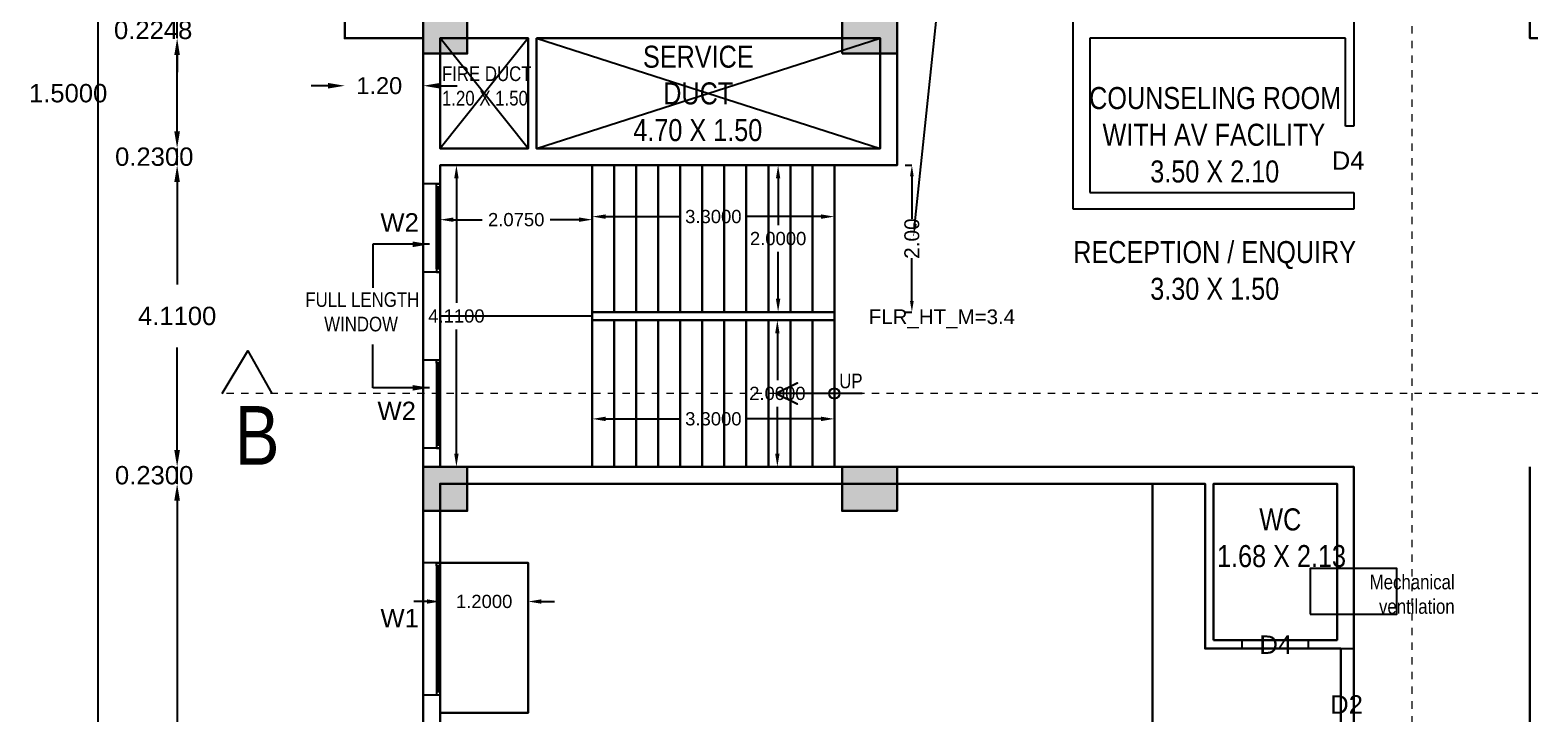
# Model space of a CAD drawing. Header units: metres. Extents: x -38 to 401, y 28 to 287.
# Drawn here: x 205.44 to 225.9, y 105.65 to 114.96 of the extents above; entities that cross this region are included whole.
import ezdxf

# ---------------------------------------------------------------- set-up
doc = ezdxf.new("R2010")
doc.units = ezdxf.units.M
doc.linetypes.add('CENTER', pattern=[2, 1.25, -0.25, 0.25, -0.25])
doc.layers.add('BLK_1_COVERED_AREA', color=140, linetype='Continuous', plot=False)
doc.layers.add('BLK_1_COVERED_AREA_DEDUCT', color=140, linetype='Continuous', plot=False)
for name, color, linetype, lineweight in [('BLK_1_FLR_3_ EXIT_WIDTH_ DOOR', 7, 'Continuous', 30), ('BLK_1_FLR_3_BLT_UP_AREA', 4, 'Continuous', 30), ('BLK_1_FLR_3_STAIR_1', 1, 'Continuous', 30), ('BLK_1_FLR_3_STAIR_1_FLIGHT_1', 7, 'Continuous', 30), ('BLK_1_FLR_3_STAIR_1_FLIGHT_2', 7, 'Continuous', 30), ('BLK_1_FLR_3_STAIR_1_LANDING_1', 7, 'Continuous', 30), ('BLK_1_FLR_3_WATER_CLOSET', 4, 'Continuous', 30), ('BLK_1_LVL_3_BLDG_FOOT_PRINT', 4, 'Continuous', 30), ('UCOLUMN', 6, 'Continuous', 30)]:
    doc.layers.add(name, color=color, linetype=linetype, lineweight=lineweight)
for name, color, linetype in [('BLK_1_FLR_3_AC_ROOM_5', 117, 'Continuous'), ('BLK_1_FLR_3_ACROOM_5_LIGHT_VENTILATION_1', 117, 'Continuous'), ('BLK_1_FLR_3_BLT_UP_AREA_DEDUCT', 1, 'Continuous'), ('BLK_1_FLR_3_CARPET_AREA', 10, 'Continuous'), ('DIST_EXIT', 7, 'Continuous'), ('UBEAM', 1, 'Continuous'), ('UHATCH', 8, 'Continuous')]:
    doc.layers.add(name, color=color, linetype=linetype)
doc.styles.get("Standard").update_dxf_attribs({"font": 'arial.ttf'})
doc.dimstyles.get("Standard").update_dxf_attribs({"dimtxt": 0.18, "dimasz": 0.18, "dimexe": 0.18, "dimexo": 0.0625, "dimgap": 0.09, "dimtad": 0, "dimtih": 1, "dimtoh": 1, "dimdec": 4, "dimzin": 0, "dimdsep": 46, "dimtxsty": 'Standard', "dimcen": 0.09, "dimadec": 0, "dimazin": 0, "dimtfac": 1, "dimtdec": 4, "dimtofl": 0, "dimtmove": 0, "dimatfit": 3, "dimfxl": 0, "dimtolj": 1, "dimtzin": 0, "dimarcsym": 0})
doc.dimstyles.new('STANDARD$0', dxfattribs={"dimtxt": 7, "dimasz": 3, "dimexe": 3, "dimexo": 1, "dimgap": 1.5, "dimtad": 1, "dimdec": 1, "dimzin": 1, "dimdsep": 46, "dimlunit": 4, "dimtxsty": 'Standard', "dimblk": 'OBLIQUE', "dimcen": 0.09375, "dimdle": 1, "dimclrd": 8, "dimclre": 8, "dimclrt": 7, "dimadec": 1, "dimazin": 0, "dimtfac": 1, "dimtdec": 1, "dimtix": 1, "dimtmove": 2, "dimatfit": 3, "dimldrblk": 'ARCHTICK', "dimfxl": 0, "dimfrac": 2, "dimtolj": 1, "dimtzin": 0, "dimarcsym": 0})

# ---------------------------------------------------------------- blocks, each defined once
blk = doc.blocks.new('*D178')
at = {"color": 0, "lineweight": -2}
for p, q in [((209.506, 114.206), (209.276, 114.206)), ((211.036, 114.206), (211.266, 114.206))]:
    blk.add_line(p, q, dxfattribs=at)
at = {"color": 0}
for points in [[(209.506, 114.244), (209.506, 114.167), (209.736, 114.206)], [(211.036, 114.244), (211.036, 114.167), (210.806, 114.206)]]:
    blk.add_solid(points, dxfattribs=at)
at = {"layer": 'Defpoints', "color": 0}
for p in [(209.736, 114.847), (210.806, 114.853), (209.736, 114.206)]:
    blk.add_point(p, dxfattribs=at)
at = {"color": 0, "lineweight": 25, "insert": (210.206, 114.206), "char_height": 0.23, "attachment_point": 5}
blk.add_mtext('\\A1;1.20', dxfattribs=at)
blk = doc.blocks.new('600X600')
at = {"layer": 'UHATCH', "linetype": 'Continuous'}
h = blk.add_hatch(color=256, dxfattribs=at)
h.dxf.hatch_style = 1
h.paths.add_polyline_path([(600, 600), (0, 600), (0, 0), (600, 0)])
at = {"layer": 'UCOLUMN', "linetype": 'Continuous'}
blk.add_lwpolyline([(0, 0), (600, 0), (600, 600), (0, 600)], close=True, dxfattribs=at)
blk = doc.blocks.new('750 x 750')
blk.add_blockref('600X600', (0, 75))
blk = doc.blocks.new('600X750')
at = {"layer": 'UHATCH', "linetype": 'Continuous'}
h = blk.add_hatch(color=256, dxfattribs=at)
h.dxf.hatch_style = 1
h.paths.add_polyline_path([(0, 600), (-750, 600), (-750, 0), (0, 0)])
at = {"layer": 'UCOLUMN', "linetype": 'Continuous'}
blk.add_lwpolyline([(0, 0), (-750, 0), (-750, 600), (0, 600)], close=True, dxfattribs=at)
blk = doc.blocks.new('ASDFSDFSDFDFD')
at = {"layer": 'UBEAM', "linetype": 'Continuous'}
for p in [(-21550, 2927), (-21550, -3305)]:
    blk.add_blockref('750 x 750', p, dxfattribs=at)
at = {"layer": 'UBEAM', "xscale": -1}
for p in [(-15840, 3002), (-15840, -3230)]:
    blk.add_blockref('600X750', p, dxfattribs=at)
blk = doc.blocks.new('*D565')
at = {"color": 0, "lineweight": -2}
for p, q in [((207.45, 108.553), (207.45, 103.211)), ((207.45, 97.013), (207.45, 102.355))]:
    blk.add_line(p, q, dxfattribs=at)
at = {"color": 0}
for points in [[(207.411, 108.553), (207.488, 108.553), (207.45, 108.783)], [(207.411, 97.013), (207.488, 97.013), (207.45, 96.783)]]:
    blk.add_solid(points, dxfattribs=at)
at = {"layer": 'Defpoints', "color": 0}
for p in [(207.45, 108.783), (211.036, 108.783), (211.036, 96.783)]:
    blk.add_point(p, dxfattribs=at)
at = {"color": 0, "lineweight": 25, "insert": (207.45, 102.783), "char_height": 0.25, "attachment_point": 5}
blk.add_mtext('\\A1;12.0000', dxfattribs=at)
blk = doc.blocks.new('*D567')
at = {"color": 0, "lineweight": -2}
for p, q in [((207.45, 109.243), (207.45, 109.473)), ((207.45, 108.783), (207.45, 109.013)), ((207.45, 108.553), (207.45, 108.323))]:
    blk.add_line(p, q, dxfattribs=at)
at = {"color": 0}
for points in [[(207.411, 109.243), (207.488, 109.243), (207.45, 109.013)], [(207.411, 108.553), (207.488, 108.553), (207.45, 108.783)]]:
    blk.add_solid(points, dxfattribs=at)
at = {"layer": 'Defpoints', "color": 0}
for p in [(207.45, 109.013), (211.036, 109.013), (211.036, 108.783)]:
    blk.add_point(p, dxfattribs=at)
at = {"color": 0, "lineweight": 25, "insert": (207.136, 108.898), "char_height": 0.25, "attachment_point": 5}
blk.add_mtext('\\A1;0.2300', dxfattribs=at)
blk = doc.blocks.new('*D568')
at = {"color": 0, "lineweight": -2}
for p, q in [((207.45, 112.893), (207.45, 111.496)), ((207.45, 109.243), (207.45, 110.64))]:
    blk.add_line(p, q, dxfattribs=at)
at = {"color": 0}
for points in [[(207.411, 112.893), (207.488, 112.893), (207.45, 113.123)], [(207.411, 109.243), (207.488, 109.243), (207.45, 109.013)]]:
    blk.add_solid(points, dxfattribs=at)
at = {"layer": 'Defpoints', "color": 0}
for p in [(207.45, 113.123), (211.036, 113.123), (211.036, 109.013)]:
    blk.add_point(p, dxfattribs=at)
at = {"color": 0, "lineweight": 25, "insert": (207.45, 111.068), "char_height": 0.25, "attachment_point": 5}
blk.add_mtext('\\A1;4.1100', dxfattribs=at)
blk = doc.blocks.new('*D569')
at = {"color": 0, "lineweight": -2}
for p, q in [((207.45, 113.583), (207.45, 113.813)), ((207.45, 113.123), (207.45, 113.353)), ((207.45, 112.893), (207.45, 112.663))]:
    blk.add_line(p, q, dxfattribs=at)
at = {"color": 0}
for points in [[(207.411, 113.583), (207.488, 113.583), (207.45, 113.353)], [(207.411, 112.893), (207.488, 112.893), (207.45, 113.123)]]:
    blk.add_solid(points, dxfattribs=at)
at = {"layer": 'Defpoints', "color": 0}
for p in [(207.45, 113.353), (211.036, 113.353), (211.036, 113.123)]:
    blk.add_point(p, dxfattribs=at)
at = {"color": 0, "lineweight": 25, "insert": (207.138, 113.238), "char_height": 0.25, "attachment_point": 5}
blk.add_mtext('\\A1;0.2300', dxfattribs=at)
blk = doc.blocks.new('*D570')
at = {"color": 0, "lineweight": -2}
blk.add_line((207.45, 113.583), (207.45, 114.623), dxfattribs=at)
at = {"color": 0}
for points in [[(207.411, 114.623), (207.488, 114.623), (207.45, 114.853)], [(207.411, 113.583), (207.488, 113.583), (207.45, 113.353)]]:
    blk.add_solid(points, dxfattribs=at)
at = {"layer": 'Defpoints', "color": 0}
for p in [(207.45, 114.853), (211.036, 114.853), (211.036, 113.353)]:
    blk.add_point(p, dxfattribs=at)
at = {"color": 0, "lineweight": 25, "insert": (205.964, 114.103), "char_height": 0.25, "attachment_point": 5}
blk.add_mtext('\\A1;1.5000', dxfattribs=at)
blk = doc.blocks.new('*D57')
at = {"color": 0, "lineweight": -2}
for p, q in [((207.45, 115.308), (207.45, 115.538)), ((207.45, 114.853), (207.45, 115.078)), ((207.45, 114.623), (207.45, 114.393))]:
    blk.add_line(p, q, dxfattribs=at)
at = {"color": 0}
for points in [[(207.411, 115.308), (207.488, 115.308), (207.45, 115.078)], [(207.411, 114.623), (207.488, 114.623), (207.45, 114.853)]]:
    blk.add_solid(points, dxfattribs=at)
at = {"layer": 'Defpoints', "color": 0}
for p in [(207.45, 115.078), (209.966, 115.078), (209.736, 114.853)]:
    blk.add_point(p, dxfattribs=at)
at = {"color": 0, "lineweight": 25, "insert": (207.123, 114.965), "char_height": 0.25, "attachment_point": 5}
blk.add_mtext('\\A1;0.2248', dxfattribs=at)
blk = doc.blocks.new('*D579')
at = {"color": 0, "lineweight": -2}
for p, q in [((206.375, 149.667), (206.375, 123.653)), ((206.375, 96.783), (206.375, 122.797))]:
    blk.add_line(p, q, dxfattribs=at)
at = {"color": 0}
for points in [[(206.337, 149.667), (206.413, 149.667), (206.375, 149.897)], [(206.337, 96.783), (206.413, 96.783), (206.375, 96.553)]]:
    blk.add_solid(points, dxfattribs=at)
at = {"layer": 'Defpoints', "color": 0}
for p in [(206.375, 149.897), (210.793, 149.897), (210.806, 96.553)]:
    blk.add_point(p, dxfattribs=at)
at = {"color": 0, "lineweight": 25, "insert": (206.375, 123.225), "char_height": 0.25, "attachment_point": 5}
blk.add_mtext('\\A1;53.35', dxfattribs=at)
blk = doc.blocks.new('*D829')
at = {"layer": 'BLK_1_FLR_3_ EXIT_WIDTH_ DOOR', "color": 0, "lineweight": -2}
for p, q in [((217.378, 113.123), (217.468, 113.123)), ((217.468, 112.97), (217.468, 112.391)), ((217.468, 111.275), (217.468, 111.855)), ((217.378, 111.123), (217.468, 111.123))]:
    blk.add_line(p, q, dxfattribs=at)
at = {"layer": 'BLK_1_FLR_3_ EXIT_WIDTH_ DOOR', "color": 0}
for points in [[(217.442, 112.97), (217.493, 112.97), (217.468, 113.123)], [(217.442, 111.275), (217.493, 111.275), (217.468, 111.123)]]:
    blk.add_solid(points, dxfattribs=at)
at = {"layer": 'Defpoints', "color": 0}
for p in [(216.411, 113.123), (216.411, 111.123), (217.468, 111.123)]:
    blk.add_point(p, dxfattribs=at)
at = {"layer": 'BLK_1_FLR_3_ EXIT_WIDTH_ DOOR', "color": 0, "lineweight": 30, "insert": (217.468, 112.123), "char_height": 0.2032, "attachment_point": 5, "rotation": 90}
blk.add_mtext('\\A1;2.00', dxfattribs=at)
blk = doc.blocks.new('*D831')
at = {"layer": 'Defpoints', "color": 0}
for p in [(218.633, 123.07), (218.636, 123.07), (217.491, 112.175)]:
    blk.add_point(p, dxfattribs=at)
at = {"layer": 'DIST_EXIT', "color": 0, "lineweight": -2}
for p, q in [((218.62, 122.918), (218.1, 117.956)), ((218.633, 123.07), (218.636, 123.07)), ((217.51, 112.326), (218.03, 117.288)), ((217.491, 112.175), (217.495, 112.174))]:
    blk.add_line(p, q, dxfattribs=at)
at = {"layer": 'DIST_EXIT', "color": 0}
for points in [[(218.595, 122.921), (218.645, 122.915), (218.636, 123.07)], [(217.485, 112.329), (217.536, 112.323), (217.495, 112.174)]]:
    blk.add_solid(points, dxfattribs=at)
at = {"layer": 'DIST_EXIT', "color": 0, "lineweight": 30, "insert": (218.065, 117.622), "char_height": 0.2032, "attachment_point": 5, "rotation": 84.0199}
blk.add_mtext('\\A1;10.96', dxfattribs=at)
blk = doc.blocks.new('*D875')
at = {"layer": 'BLK_1_FLR_3_STAIR_1_FLIGHT_1', "color": 0, "linetype": 'Continuous', "lineweight": -2}
for p, q in [((215.378, 111.013), (215.814, 111.013)), ((215.634, 110.833), (215.634, 110.195)), ((215.634, 109.193), (215.634, 109.831)), ((215.378, 109.013), (215.814, 109.013))]:
    blk.add_line(p, q, dxfattribs=at)
at = {"layer": 'BLK_1_FLR_3_STAIR_1_FLIGHT_1', "color": 0, "linetype": 'Continuous'}
for points in [[(215.604, 110.833), (215.664, 110.833), (215.634, 111.013)], [(215.604, 109.193), (215.664, 109.193), (215.634, 109.013)]]:
    blk.add_solid(points, dxfattribs=at)
at = {"layer": 'Defpoints', "color": 0, "linetype": 'Continuous'}
for p in [(215.315, 111.013), (215.315, 109.013), (215.634, 109.013)]:
    blk.add_point(p, dxfattribs=at)
at = {"layer": 'BLK_1_FLR_3_STAIR_1_FLIGHT_1', "color": 0, "linetype": 'Continuous', "insert": (215.634, 110.013), "char_height": 0.18, "attachment_point": 5}
blk.add_mtext('\\A1;2.0000', dxfattribs=at)
blk = doc.blocks.new('*D876')
at = {"layer": 'BLK_1_FLR_3_STAIR_1_FLIGHT_1', "color": 0, "linetype": 'Continuous', "lineweight": -2}
for p, q in [((213.111, 109.916), (213.111, 109.487)), ((216.411, 109.916), (216.411, 109.487)), ((213.291, 109.667), (214.297, 109.667)), ((216.231, 109.667), (215.224, 109.667))]:
    blk.add_line(p, q, dxfattribs=at)
at = {"layer": 'BLK_1_FLR_3_STAIR_1_FLIGHT_1', "color": 0, "linetype": 'Continuous'}
for points in [[(213.291, 109.697), (213.291, 109.637), (213.111, 109.667)], [(216.231, 109.697), (216.231, 109.637), (216.411, 109.667)]]:
    blk.add_solid(points, dxfattribs=at)
at = {"layer": 'Defpoints', "color": 0, "linetype": 'Continuous'}
for p in [(213.111, 109.978), (216.411, 109.978), (216.411, 109.667)]:
    blk.add_point(p, dxfattribs=at)
at = {"layer": 'BLK_1_FLR_3_STAIR_1_FLIGHT_1', "color": 0, "linetype": 'Continuous', "insert": (214.761, 109.667), "char_height": 0.18, "attachment_point": 5}
blk.add_mtext('\\A1;3.3000', dxfattribs=at)
blk = doc.blocks.new('*D877')
at = {"layer": 'BLK_1_FLR_3_STAIR_1_FLIGHT_2', "color": 0, "linetype": 'Continuous', "lineweight": -2}
for p, q in [((215.378, 113.123), (215.824, 113.123)), ((215.644, 112.943), (215.644, 112.305)), ((215.644, 111.303), (215.644, 111.941)), ((215.378, 111.123), (215.824, 111.123))]:
    blk.add_line(p, q, dxfattribs=at)
at = {"layer": 'BLK_1_FLR_3_STAIR_1_FLIGHT_2', "color": 0, "linetype": 'Continuous'}
for points in [[(215.614, 112.943), (215.674, 112.943), (215.644, 113.123)], [(215.614, 111.303), (215.674, 111.303), (215.644, 111.123)]]:
    blk.add_solid(points, dxfattribs=at)
at = {"layer": 'Defpoints', "color": 0, "linetype": 'Continuous'}
for p in [(215.315, 113.123), (215.644, 113.123), (215.315, 111.123)]:
    blk.add_point(p, dxfattribs=at)
at = {"layer": 'BLK_1_FLR_3_STAIR_1_FLIGHT_2', "color": 0, "linetype": 'Continuous', "insert": (215.644, 112.123), "char_height": 0.18, "attachment_point": 5}
blk.add_mtext('\\A1;2.0000', dxfattribs=at)
blk = doc.blocks.new('*D878')
at = {"layer": 'BLK_1_FLR_3_STAIR_1_FLIGHT_2', "color": 0, "linetype": 'Continuous', "lineweight": -2}
for p, q in [((213.111, 112.333), (213.111, 112.603)), ((216.411, 112.333), (216.411, 112.603)), ((213.291, 112.423), (214.297, 112.423)), ((216.231, 112.423), (215.224, 112.423))]:
    blk.add_line(p, q, dxfattribs=at)
at = {"layer": 'BLK_1_FLR_3_STAIR_1_FLIGHT_2', "color": 0, "linetype": 'Continuous'}
for points in [[(213.291, 112.453), (213.291, 112.393), (213.111, 112.423)], [(216.231, 112.453), (216.231, 112.393), (216.411, 112.423)]]:
    blk.add_solid(points, dxfattribs=at)
at = {"layer": 'Defpoints', "color": 0, "linetype": 'Continuous'}
for p in [(213.111, 112.423), (213.111, 112.27), (216.411, 112.27)]:
    blk.add_point(p, dxfattribs=at)
at = {"layer": 'BLK_1_FLR_3_STAIR_1_FLIGHT_2', "color": 0, "linetype": 'Continuous', "insert": (214.761, 112.423), "char_height": 0.18, "attachment_point": 5}
blk.add_mtext('\\A1;3.3000', dxfattribs=at)
blk = doc.blocks.new('*D879')
at = {"layer": 'BLK_1_FLR_3_STAIR_1_LANDING_1', "color": 0, "linetype": 'Continuous', "lineweight": -2}
for p, q in [((211.036, 112.333), (211.036, 112.561)), ((213.111, 112.333), (213.111, 112.561))]:
    blk.add_line(p, q, dxfattribs=at)
at = {"layer": 'BLK_1_FLR_3_STAIR_1_LANDING_1', "color": 0, "lineweight": -2}
for p, q in [((211.216, 112.381), (211.608, 112.381)), ((212.931, 112.381), (212.538, 112.381))]:
    blk.add_line(p, q, dxfattribs=at)
at = {"layer": 'BLK_1_FLR_3_STAIR_1_LANDING_1', "color": 0, "linetype": 'Continuous'}
for points in [[(211.216, 112.411), (211.216, 112.351), (211.036, 112.381)], [(212.931, 112.411), (212.931, 112.351), (213.111, 112.381)]]:
    blk.add_solid(points, dxfattribs=at)
at = {"layer": 'Defpoints', "color": 0, "linetype": 'Continuous'}
for p in [(213.111, 112.381), (211.036, 112.27), (213.111, 112.27)]:
    blk.add_point(p, dxfattribs=at)
at = {"layer": 'BLK_1_FLR_3_STAIR_1_LANDING_1', "color": 0, "linetype": 'Continuous', "insert": (212.073, 112.381), "char_height": 0.18, "attachment_point": 5}
blk.add_mtext('\\A1;2.0750', dxfattribs=at)
blk = doc.blocks.new('*D880')
at = {"layer": 'BLK_1_FLR_3_STAIR_1_LANDING_1', "color": 0, "linetype": 'Continuous', "lineweight": -2}
for p, q in [((211.098, 113.123), (211.438, 113.123)), ((211.098, 109.013), (211.438, 109.013))]:
    blk.add_line(p, q, dxfattribs=at)
at = {"layer": 'BLK_1_FLR_3_STAIR_1_LANDING_1', "color": 0, "lineweight": -2}
for p, q in [((211.258, 112.943), (211.258, 111.25)), ((211.258, 109.193), (211.258, 110.886))]:
    blk.add_line(p, q, dxfattribs=at)
at = {"layer": 'BLK_1_FLR_3_STAIR_1_LANDING_1', "color": 0, "linetype": 'Continuous'}
for points in [[(211.228, 112.943), (211.288, 112.943), (211.258, 113.123)], [(211.228, 109.193), (211.288, 109.193), (211.258, 109.013)]]:
    blk.add_solid(points, dxfattribs=at)
at = {"layer": 'Defpoints', "color": 0, "linetype": 'Continuous'}
for p in [(211.036, 113.123), (211.036, 109.013), (211.258, 109.013)]:
    blk.add_point(p, dxfattribs=at)
at = {"layer": 'BLK_1_FLR_3_STAIR_1_LANDING_1', "color": 0, "linetype": 'Continuous', "insert": (211.258, 111.068), "char_height": 0.18, "attachment_point": 5}
blk.add_mtext('\\A1;4.1100', dxfattribs=at)
blk = doc.blocks.new('*D969')
at = {"layer": 'BLK_1_FLR_3_ACROOM_5_LIGHT_VENTILATION_1', "color": 0, "lineweight": -2}
for p, q in [((211.036, 107.645), (211.036, 106.999)), ((212.236, 107.645), (212.236, 106.999)), ((210.856, 107.179), (210.676, 107.179)), ((212.416, 107.179), (212.596, 107.179))]:
    blk.add_line(p, q, dxfattribs=at)
at = {"layer": 'BLK_1_FLR_3_ACROOM_5_LIGHT_VENTILATION_1', "color": 0}
for points in [[(210.856, 107.209), (210.856, 107.149), (211.036, 107.179)], [(212.416, 107.209), (212.416, 107.149), (212.236, 107.179)]]:
    blk.add_solid(points, dxfattribs=at)
at = {"layer": 'Defpoints', "color": 0}
for p in [(211.036, 107.708), (212.236, 107.708), (211.036, 107.179)]:
    blk.add_point(p, dxfattribs=at)
at = {"layer": 'BLK_1_FLR_3_ACROOM_5_LIGHT_VENTILATION_1', "color": 0, "lineweight": 30, "insert": (211.636, 107.179), "char_height": 0.18, "attachment_point": 5}
blk.add_mtext('\\A1;1.2000', dxfattribs=at)

msp = doc.modelspace()

# ---------------------------------------------------------------- linework, layer by layer
at = {"linetype": 'CENTER', "lineweight": 20, "ltscale": 0.05}
msp.add_line((224.28651, 151.61908), (224.28651, 94.40435), dxfattribs=at)
at = {"color": 7, "lineweight": 25}
for p, q in [((219.66571, 112.52293), (219.66571, 123.11343)), ((223.49571, 118.68265), (223.49571, 113.65295)), ((209.73558, 114.84704), (209.73558, 115.64204)), ((210.80571, 114.85293), (209.73558, 114.84704)), ((210.80571, 112.86793), (210.80571, 114.85293)), ((212.23571, 113.35293), (211.03571, 114.85293)), ((212.23571, 114.85293), (211.03571, 113.35293)), ((212.35071, 113.35293), (217.03571, 114.85293)), ((212.35071, 114.85293), (217.03571, 113.35293)), ((217.26571, 113.12293), (217.26571, 114.85293)), ((223.38071, 114.85293), (219.89571, 114.85293)), ((219.89571, 114.85293), (219.89571, 112.75293)), ((223.38071, 113.65295), (223.38071, 114.85293)), ((223.49573, 113.65295), (223.38071, 113.65295)), ((211.03571, 112.86793), (211.03571, 113.12293)), ((211.03571, 113.12293), (217.26571, 113.12293)), ((213.11071, 111.12293), (213.11071, 113.12293)), ((213.41071, 111.12293), (213.41071, 113.12293)), ((213.71071, 111.12293), (213.71071, 113.12293)), ((214.01071, 111.12293), (214.01071, 113.12293)), ((214.31071, 111.12293), (214.31071, 113.12293)), ((214.61071, 111.12293), (214.61071, 113.12293)), ((214.91071, 111.12293), (214.91071, 113.12293)), ((215.21071, 111.12293), (215.21071, 113.12293)), ((215.51071, 111.12293), (215.51071, 113.12293)), ((215.81071, 111.12293), (215.81071, 113.12293)), ((216.11071, 111.12293), (216.11071, 113.12293)), ((216.41071, 111.12293), (216.41071, 113.12293)), ((211.03571, 112.86793), (210.80571, 112.86793)), ((210.80571, 112.86793), (210.80571, 111.66793)), ((210.98461, 111.71052), (210.9846, 112.85188)), ((211.00663, 112.82534), (211.00664, 111.71052)), ((211.01515, 112.82534), (211.01516, 111.71052)), ((211.03571, 112.85188), (211.03571, 111.71052)), ((219.89571, 112.75293), (223.49571, 112.75293)), ((223.49571, 112.75293), (223.49571, 112.52293)), ((223.49571, 112.52293), (219.66571, 112.52293)), ((210.80571, 111.66793), (210.80571, 110.46793)), ((211.03571, 111.66793), (210.80571, 111.66793)), ((211.03571, 110.46793), (211.03571, 111.66793)), ((213.11071, 111.06793), (211.03571, 111.06793)), ((213.11071, 111.01293), (213.11071, 111.12293)), ((213.11071, 111.12293), (216.41071, 111.12293)), ((216.41071, 111.01293), (216.41071, 111.12293)), ((213.11071, 111.01293), (216.41071, 111.01293)), ((213.11071, 111.01293), (213.11071, 109.01293)), ((213.41071, 109.01293), (213.41071, 111.01293)), ((213.71071, 109.01293), (213.71071, 111.01293)), ((214.01071, 109.01293), (214.01071, 111.01293)), ((214.31071, 109.01293), (214.31071, 111.01293)), ((214.61071, 109.01293), (214.61071, 111.01293)), ((214.91071, 109.01293), (214.91071, 111.01293)), ((215.21071, 109.01293), (215.21071, 111.01293)), ((215.51071, 109.01293), (215.51071, 111.01293)), ((215.81071, 109.01293), (215.81071, 111.01293)), ((216.11071, 109.01293), (216.11071, 111.01293)), ((216.41071, 109.01293), (216.41071, 111.01293)), ((211.03571, 110.46793), (210.80571, 110.46793)), ((210.80571, 109.26793), (210.80571, 110.46793)), ((210.98461, 110.42534), (210.9846, 109.28399)), ((211.00663, 109.31052), (211.00664, 110.42534)), ((211.01515, 109.31052), (211.01516, 110.42534)), ((211.03571, 109.28399), (211.03571, 110.42534)), ((216.78844, 110.01293), (215.62244, 110.01293)), ((211.03571, 109.26793), (210.80571, 109.26793)), ((211.03571, 109.01293), (211.03571, 109.26793)), ((223.49571, 109.01293), (211.03571, 109.01293)), ((223.49571, 106.53793), (223.49571, 109.01293)), ((211.03571, 107.70777), (211.03571, 108.78293)), ((211.03571, 108.78293), (221.46571, 108.78293)), ((221.46571, 108.78293), (221.46571, 106.53793)), ((221.58071, 106.65293), (221.58071, 108.78293)), ((221.58071, 108.78293), (223.26571, 108.78293)), ((223.26571, 108.78293), (223.26571, 106.65293)), ((225.89571, 108.78293), (225.89571, 96.78293)), ((210.80571, 105.90777), (210.80571, 107.70777)), ((211.03571, 107.70777), (210.80571, 107.70777)), ((210.98461, 107.66518), (210.9846, 105.92382)), ((211.00663, 105.95036), (211.00664, 107.66518)), ((211.01515, 105.95036), (211.01516, 107.66518)), ((211.03571, 105.92382), (211.03571, 107.66518)), ((221.97321, 106.65293), (221.58071, 106.65293)), ((221.97321, 106.53793), (221.97321, 106.65293)), ((223.26571, 106.65293), (222.87321, 106.65293)), ((222.87321, 106.65293), (222.87321, 106.53793)), ((221.46571, 106.53793), (221.97321, 106.53793)), ((222.87321, 106.53793), (223.49571, 106.53793)), ((211.03571, 104.28293), (211.03571, 105.95036)), ((210.80571, 105.90777), (211.03571, 105.90777))]:
    msp.add_line(p, q, dxfattribs=at)
for points in [[(212.23571, 113.35293), (211.03571, 113.35293), (211.03571, 114.85293), (212.23571, 114.85293)], [(212.35071, 114.85293), (217.03571, 114.85293), (217.03571, 113.35293), (212.35071, 113.35293)], [(211.03571, 112.82534), (210.9846, 112.82534), (210.9846, 112.86793), (211.03571, 112.86793)], [(211.03571, 111.71052), (210.98461, 111.71052), (210.98461, 111.66793), (211.03571, 111.66793)], [(211.03571, 110.42534), (210.98461, 110.42534), (210.98461, 110.46793), (211.03571, 110.46793)], [(215.90759, 109.87056), (215.90345, 109.86602), (215.6183, 110.00839), (215.62244, 110.01293), (215.6183, 110.01747), (215.90345, 110.15985), (215.90759, 110.15531), (215.62244, 110.01293)], [(211.03571, 109.31052), (210.9846, 109.31052), (210.9846, 109.26793), (211.03571, 109.26793)], [(211.03571, 107.66518), (210.98461, 107.66518), (210.98461, 107.70777), (211.03571, 107.70777)], [(222.89867, 107.00878), (224.0781, 107.00878), (224.0781, 107.6302), (222.89867, 107.6302)], [(211.03571, 105.95036), (210.9846, 105.95036), (210.9846, 105.90777), (211.03571, 105.90777)]]:
    msp.add_lwpolyline(points, close=True, dxfattribs=at)
for points in [[(208.06474, 110.01293), (208.4146, 110.59581), (208.74072, 110.01293)], [(210.80571, 107.70777), (210.80571, 109.26793)], [(210.80571, 104.28293), (210.80571, 105.95036)]]:
    msp.add_lwpolyline(points, dxfattribs=at)
at = {"linetype": 'CENTER', "lineweight": 20, "ltscale": 0.05}
msp.add_lwpolyline([(234.4224, 110.01293), (208.06474, 110.01293)], dxfattribs=at)
at = {"color": 7, "lineweight": 25}
msp.add_circle((216.41071, 110.01293), 0.07122, dxfattribs=at)
at = {"layer": 'BLK_1_COVERED_AREA', "color": 140, "lineweight": 30}
msp.add_lwpolyline([(210.80571, 96.55304), (210.80571, 114.85374), (209.73558, 114.85304), (209.73558, 149.89714), (233.85571, 149.90304), (233.85571, 124.83662), (232.35571, 124.83662), (232.35571, 96.55304)], close=True, dxfattribs=at)
at = {"layer": 'BLK_1_COVERED_AREA_DEDUCT', "color": 140}
for points in [[(211.03571, 113.35293), (212.23571, 113.35293), (212.23571, 114.85293), (211.03571, 114.85293)], [(212.35071, 114.85293), (217.03571, 114.85293), (217.03571, 113.35293), (212.35071, 113.35293)]]:
    msp.add_lwpolyline(points, close=True, dxfattribs=at)
at = {"layer": 'BLK_1_FLR_3_AC_ROOM_5', "color": 2, "lineweight": 30}
msp.add_lwpolyline([(220.75071, 96.78293), (211.03571, 96.78293), (211.03571, 108.78293), (220.75071, 108.78293)], close=True, dxfattribs=at)
at = {"layer": 'BLK_1_FLR_3_ACROOM_5_LIGHT_VENTILATION_1', "color": 2, "lineweight": 30}
msp.add_lwpolyline([(211.03571, 105.66142), (211.03571, 107.70777), (212.23571, 107.70777), (212.23571, 105.66142)], close=True, dxfattribs=at)
at = {"layer": 'BLK_1_FLR_3_BLT_UP_AREA', "color": 12, "lineweight": 30}
msp.add_lwpolyline([(210.80571, 96.5524), (210.80571, 114.85363), (209.73558, 114.85293), (209.73558, 149.89808), (233.85571, 149.90398), (233.85571, 124.83651), (232.35588, 124.83651), (232.35588, 96.5524)], close=True, dxfattribs=at)
at = {"layer": 'BLK_1_FLR_3_BLT_UP_AREA_DEDUCT', "color": 12, "lineweight": 30}
for points in [[(211.03571, 113.35293), (212.23571, 113.35293), (212.23571, 114.85293), (211.03571, 114.85293)], [(212.35071, 114.85293), (217.03571, 114.85293), (217.03571, 113.35293), (212.35071, 113.35293)]]:
    msp.add_lwpolyline(points, close=True, dxfattribs=at)
at = {"layer": 'BLK_1_FLR_3_CARPET_AREA', "color": 15, "linetype": 'Continuous', "lineweight": 30}
for points in [[(223.49571, 103.49293), (223.49571, 109.01293), (211.03571, 109.01293), (211.03571, 113.12293), (217.26571, 113.12293), (217.26571, 117.69793)], [(225.89571, 115.24543), (225.89571, 114.85293), (228.89571, 114.85293)], [(225.89571, 109.01293), (225.89571, 96.78293)], [(211.03571, 103.08292), (211.03571, 108.41293), (211.40571, 108.41293), (211.40571, 108.78293), (216.51571, 108.78293), (216.51571, 108.41293), (217.26571, 108.41293), (217.26571, 108.78293), (221.46571, 108.78293), (221.46571, 106.53793), (223.31739, 106.53793), (223.31739, 105.03793)]]:
    msp.add_lwpolyline(points, dxfattribs=at)
at = {"layer": 'BLK_1_FLR_3_STAIR_1', "color": 1, "linetype": 'Continuous'}
msp.add_lwpolyline([(211.03571, 113.12293), (216.41071, 113.12293), (216.41071, 109.01293), (211.03571, 109.01293)], close=True, dxfattribs=at)
at = {"layer": 'BLK_1_FLR_3_STAIR_1_FLIGHT_1', "color": 7, "lineweight": 30}
for p, q in [((213.11071, 111.01293), (213.11071, 109.01293)), ((213.41071, 109.01293), (213.41071, 111.01293)), ((213.71071, 109.01293), (213.71071, 111.01293)), ((214.01071, 109.01293), (214.01071, 111.01293)), ((214.31071, 109.01293), (214.31071, 111.01293)), ((214.61071, 109.01293), (214.61071, 111.01293)), ((214.91071, 109.01293), (214.91071, 111.01293)), ((215.21071, 109.01293), (215.21071, 111.01293)), ((215.51071, 109.01293), (215.51071, 111.01293)), ((215.81071, 109.01293), (215.81071, 111.01293)), ((216.11071, 109.01293), (216.11071, 111.01293)), ((216.41071, 109.01293), (216.41071, 111.01293))]:
    msp.add_line(p, q, dxfattribs=at)
at = {"layer": 'BLK_1_FLR_3_STAIR_1_FLIGHT_1', "linetype": 'Continuous'}
msp.add_lwpolyline([(216.41071, 111.01293), (213.11071, 111.01293), (213.11071, 109.01293), (216.41071, 109.01293)], close=True, dxfattribs=at)
at = {"layer": 'BLK_1_FLR_3_STAIR_1_FLIGHT_2', "color": 7, "lineweight": 30}
for p, q in [((213.11071, 111.12293), (213.11071, 113.12293)), ((213.41071, 111.12293), (213.41071, 113.12293)), ((213.71071, 111.12293), (213.71071, 113.12293)), ((214.01071, 111.12293), (214.01071, 113.12293)), ((214.31071, 111.12293), (214.31071, 113.12293)), ((214.61071, 111.12293), (214.61071, 113.12293)), ((214.91071, 111.12293), (214.91071, 113.12293)), ((215.21071, 111.12293), (215.21071, 113.12293)), ((215.51071, 111.12293), (215.51071, 113.12293)), ((215.81071, 111.12293), (215.81071, 113.12293)), ((216.11071, 111.12293), (216.11071, 113.12293)), ((216.41071, 111.12293), (216.41071, 113.12293))]:
    msp.add_line(p, q, dxfattribs=at)
at = {"layer": 'BLK_1_FLR_3_STAIR_1_FLIGHT_2', "linetype": 'Continuous'}
msp.add_lwpolyline([(216.41071, 113.12293), (213.11071, 113.12293), (213.11071, 111.12293), (216.41071, 111.12293)], close=True, dxfattribs=at)
at = {"layer": 'BLK_1_FLR_3_STAIR_1_LANDING_1', "color": 7, "lineweight": 30}
msp.add_lwpolyline([(211.03571, 113.12293), (213.11071, 113.12293), (213.11071, 109.01293), (211.03571, 109.01293)], close=True, dxfattribs=at)
at = {"layer": 'BLK_1_FLR_3_WATER_CLOSET', "color": 2, "lineweight": 30}
msp.add_lwpolyline([(221.58071, 106.65293), (223.26571, 106.65293), (223.26571, 108.78293), (221.58071, 108.78293)], close=True, dxfattribs=at)
at = {"layer": 'BLK_1_LVL_3_BLDG_FOOT_PRINT', "color": 1}
msp.add_lwpolyline([(210.8057, 96.55293), (210.8057, 114.85363), (209.73557, 114.85293), (209.73557, 149.89704), (233.8557, 149.90293), (233.85571, 124.83651), (232.35571, 124.83651), (232.3557, 96.55293)], close=True, dxfattribs=at)

# ---------------------------------------------------------------- block references
at = {"color": 7, "lineweight": 25, "xscale": 0.001, "yscale": 0.001, "zscale": 0.001}
msp.add_blockref('ASDFSDFSDFDFD', (232.35571, 111.64293), dxfattribs=at)
msp.add_blockref('ASDFSDFSDFDFD', (232.35571, 111.64293), dxfattribs=at)

# ---------------------------------------------------------------- texts
at = {"color": 7, "lineweight": 25}
for s, insert, char_height, width, attachment_point in [('{\\fArial Narrow|b0|i0|c0|p34;\\W1.92533; \\W1;SERVICE \\P{\\W4.816119; }DUCT\\P{\\W0.549524; }4.70 X 1.50}', (213.61754, 114.75167), 0.3, 1.8424125, 1), ('{\\fArial Narrow|b0|i0|c0|p34;    FIRE DUCT\\P    1.20 X 1.50}', (210.80571, 114.46991), 0.2, 1.8424125, 1), ('{\\fArial Narrow|b0|i0|c0|p34;\\W9.31431;  \\W1;COUNSELING ROOM \\P\\W6.84801;   \\W1;WITH AV FACILITY\\P\\W9.11711;   \\W1;3.50 X 2.10}', (218.10464, 114.18819), 0.3, 6.9552799, 1), ('{\\fArial Narrow|b0|i0|c0|p34;\\W8.18155;  \\W1;RECEPTION / ENQUIRY\\P\\W9.11711;   \\W1;3.30 X 1.50}', (218.10464, 112.08948), 0.3, 6.9552799, 1), ('{\\fArial Narrow|b0|i0|c0|p34;\\W2.57161; \\W1;FULL LENGTH \\P{\\W6.611224; }WINDOW}', (209.03422, 111.39273, -12.79858), 0.2, 1.8424125, 1), ('{\\fArial Narrow|b0|i0|c0|p34;\\W9.53418;  \\W1;UP}', (215.26281, 110.284), 0.2, 2.7201691, 1), ('{\\fArial Narrow|b0|i0|c0|p34;\\W2.40293; \\W1;B}', (207.62272, 109.84163), 0.8, 1.7202398, 1), ('{\\fArial Narrow|b0|i0|c0|p34;\\W5.80878;  \\W1;WC\\P{\\W5.592932; }1.68 X 2.13}', (221.09449, 107.64346), 0.3, 2.774038, 7), ('{\\fArial Narrow|b0|i0|c0|p34;Mechanical\\Pventilation}', (224.86871, 107.00878), 0.2, 2.774038, 9)]:
    msp.add_mtext(s, dxfattribs=dict(at, insert=insert, char_height=char_height, width=width, attachment_point=attachment_point))
at = {"color": 7, "lineweight": 25, "char_height": 0.25, "attachment_point": 1}
for s, insert in [('D4', (223.1929, 113.31101)), ('W2', (210.22122, 112.46963)), ('W2', (210.18175, 109.90122)), ('W1', (210.22222, 107.07863)), ('D4', (222.20598, 106.71599)), ('D2', (223.17175, 105.90163))]:
    msp.add_mtext_dynamic_manual_height_columns(s, width=331.5310086, gutter_width=1000, heights=[0], dxfattribs=dict(at, insert=insert))
at = {"layer": 'BLK_1_FLR_3_STAIR_1', "color": 1, "linetype": 'Continuous', "insert": (217.87751, 111.15854), "char_height": 0.2, "width": 2.4, "attachment_point": 2}
msp.add_mtext('FLR_HT_M=3.4', dxfattribs=at)

# ---------------------------------------------------------------- dimensions: what is measured, and where the dimension line sits
at = {"lineweight": 25}
dim = msp.add_linear_dim(base=(206.37491, 149.89729), p1=(210.80571, 96.55293), p2=(210.79267, 149.89729), angle=90, text='53.35', dimstyle='Standard', override={"dimscale": 1, "dimtxt": 0.25, "dimasz": 0.23, "dimgap": 0.3, "dimpost": '\\X', "dimse1": 1, "dimse2": 1, "dimfxl": 25.4}, dxfattribs=at)
dim.commit()
dim.dimension.update_dxf_attribs({"geometry": '*D579', "text_midpoint": (206.37491, 123.22511)})
for base, p1, p2, picture, middle in [((207.449735, 115.077779), (209.73558, 114.852933), (209.96558, 115.077779), '*D57', (207.123311, 114.965356)), ((207.44974, 113.35293), (211.03571, 113.12293), (211.03571, 113.35293), '*D569', (207.13836, 113.23793)), ((207.44974, 109.01293), (211.03571, 108.78293), (211.03571, 109.01293), '*D567', (207.13581, 108.89793))]:
    dim = msp.add_linear_dim(base=base, p1=p1, p2=p2, angle=90, dimstyle='Standard', override={"dimscale": 1, "dimtxt": 0.25, "dimasz": 0.23, "dimgap": 0.3, "dimpost": '\\X', "dimse1": 1, "dimse2": 1, "dimtmove": 1, "dimfxl": 25.4}, dxfattribs=at)
    dim.commit()
    dim.dimension.update_dxf_attribs({"geometry": picture, "text_midpoint": middle, "dimtype": 128})
for base, p1, p2, override, picture, middle in [((207.44974, 114.85293), (211.03571, 113.35293), (211.03571, 114.85293), {"dimscale": 1, "dimtxt": 0.25, "dimasz": 0.23, "dimgap": 0.3, "dimpost": '\\X', "dimse1": 1, "dimse2": 1, "dimtmove": 1, "dimfxl": 25.4}, '*D570', (205.96445, 114.10293)), ((207.44974, 113.12293), (211.03571, 109.01293), (211.03571, 113.12293), {"dimscale": 1, "dimtxt": 0.25, "dimasz": 0.23, "dimgap": 0.3, "dimpost": '\\X', "dimse1": 1, "dimse2": 1, "dimtmove": 1, "dimfxl": 25.4}, '*D568', (207.44974, 111.06793)), ((207.44974, 108.78293), (211.03571, 96.78293), (211.03571, 108.78293), {"dimscale": 1, "dimtxt": 0.25, "dimasz": 0.23, "dimgap": 0.3, "dimpost": '\\X', "dimse1": 1, "dimse2": 1, "dimfxl": 25.4}, '*D565', (207.44974, 102.78293))]:
    dim = msp.add_linear_dim(base=base, p1=p1, p2=p2, angle=90, dimstyle='Standard', override=override, dxfattribs=at)
    dim.commit()
    dim.dimension.update_dxf_attribs({"geometry": picture, "text_midpoint": middle})
at = {"color": 7, "lineweight": 25}
dim = msp.add_linear_dim(base=(209.73558, 114.20563), p1=(210.80571, 114.85293), p2=(209.73558, 114.84704), text='1.20', dimstyle='Standard', override={"dimscale": 1, "dimtxt": 0.23, "dimasz": 0.23, "dimgap": 0, "dimse1": 1, "dimse2": 1, "dimtmove": 1}, dxfattribs=at)
dim.commit()
dim.dimension.update_dxf_attribs({"geometry": '*D178', "text_midpoint": (210.20571, 114.20563), "dimtype": 128})
at = {"layer": 'BLK_1_FLR_3_ EXIT_WIDTH_ DOOR', "color": 2, "lineweight": 30}
dim = msp.add_aligned_dim(p1=(216.41071, 113.12293), p2=(216.41071, 111.12293), distance=1.05692, dimstyle='STANDARD$0', override={"dimscale": 0.001, "dimtxt": 203.2, "dimasz": 152.5, "dimexe": 0, "dimexo": 0, "dimgap": 2.286, "dimtad": 0, "dimtoh": 1, "dimdec": 2, "dimzin": 0, "dimlunit": 2, "dimpost": '', "dimcen": 2.286, "dimdle": 0, "dimclrd": 0, "dimclre": 0, "dimclrt": 0, "dimadec": 0, "dimtdec": 2, "dimtix": 0, "dimtofl": 0, "dimtmove": 0, "dimfxl": 89.5, "dimfxlon": 1, "dimfrac": 0}, dxfattribs=at)
dim.commit()
dim.dimension.update_dxf_attribs({"geometry": '*D829', "text_midpoint": (217.46764, 112.12293)})
at = {"layer": 'BLK_1_FLR_3_ACROOM_5_LIGHT_VENTILATION_1', "color": 232, "lineweight": 30}
dim = msp.add_linear_dim(base=(211.03571, 107.17933), p1=(212.23571, 107.70777), p2=(211.03571, 107.70777), dimstyle='STANDARD$0', override={"dimtxt": 0.18, "dimasz": 0.18, "dimexe": 0.18, "dimexo": 0.0625, "dimgap": 0.09, "dimtad": 0, "dimtih": 1, "dimtoh": 1, "dimdec": 4, "dimzin": 0, "dimlunit": 2, "dimpost": '', "dimcen": 0.09, "dimdle": 0, "dimclrd": 0, "dimclre": 0, "dimclrt": 0, "dimadec": 0, "dimtdec": 4, "dimtix": 0, "dimtofl": 0, "dimtmove": 0, "dimfrac": 0}, dxfattribs=at)
dim.commit()
dim.dimension.update_dxf_attribs({"geometry": '*D969', "text_midpoint": (211.63571, 107.17933)})
at = {"layer": 'BLK_1_FLR_3_STAIR_1_FLIGHT_1', "color": 2, "linetype": 'Continuous'}
dim = msp.add_linear_dim(base=(215.63368, 109.01293), p1=(215.31509, 111.01293), p2=(215.31509, 109.01293), angle=90, dimstyle='STANDARD$0', override={"dimtxt": 0.18, "dimasz": 0.18, "dimexe": 0.18, "dimexo": 0.0625, "dimgap": 0.09, "dimtad": 0, "dimtih": 1, "dimtoh": 1, "dimdec": 4, "dimzin": 0, "dimlunit": 2, "dimpost": '', "dimcen": 0.09, "dimdle": 0, "dimclrd": 0, "dimclre": 0, "dimclrt": 0, "dimadec": 0, "dimtdec": 4, "dimtix": 0, "dimtofl": 0, "dimtmove": 0, "dimfrac": 0}, dxfattribs=at)
dim.commit()
dim.dimension.update_dxf_attribs({"geometry": '*D875', "text_midpoint": (215.63368, 110.01293)})
at = {"layer": 'BLK_1_FLR_3_STAIR_1_FLIGHT_1', "color": 1, "linetype": 'Continuous'}
dim = msp.add_linear_dim(base=(216.41071, 109.66722), p1=(213.11071, 109.97826), p2=(216.41071, 109.97826), dimstyle='STANDARD$0', override={"dimtxt": 0.18, "dimasz": 0.18, "dimexe": 0.18, "dimexo": 0.0625, "dimgap": 0.09, "dimtad": 0, "dimtih": 1, "dimtoh": 1, "dimdec": 4, "dimzin": 0, "dimlunit": 2, "dimpost": '', "dimcen": 0.09, "dimdle": 0, "dimclrd": 0, "dimclre": 0, "dimclrt": 0, "dimadec": 0, "dimtdec": 4, "dimtix": 0, "dimtofl": 0, "dimtmove": 0, "dimfrac": 0}, dxfattribs=at)
dim.commit()
dim.dimension.update_dxf_attribs({"geometry": '*D876', "text_midpoint": (214.76071, 109.66722)})
at = {"layer": 'BLK_1_FLR_3_STAIR_1_FLIGHT_2', "color": 2, "linetype": 'Continuous'}
dim = msp.add_linear_dim(base=(215.64432, 113.12293), p1=(215.31509, 111.12293), p2=(215.31509, 113.12293), angle=90, dimstyle='STANDARD$0', override={"dimtxt": 0.18, "dimasz": 0.18, "dimexe": 0.18, "dimexo": 0.0625, "dimgap": 0.09, "dimtad": 0, "dimtih": 1, "dimtoh": 1, "dimdec": 4, "dimzin": 0, "dimlunit": 2, "dimpost": '', "dimcen": 0.09, "dimdle": 0, "dimclrd": 0, "dimclre": 0, "dimclrt": 0, "dimadec": 0, "dimtdec": 4, "dimtix": 0, "dimtofl": 0, "dimtmove": 0, "dimfrac": 0}, dxfattribs=at)
dim.commit()
dim.dimension.update_dxf_attribs({"geometry": '*D877', "text_midpoint": (215.64432, 112.12293)})
at = {"layer": 'BLK_1_FLR_3_STAIR_1_FLIGHT_2', "color": 1, "linetype": 'Continuous'}
dim = msp.add_linear_dim(base=(213.11071, 112.42303), p1=(216.41071, 112.27041), p2=(213.11071, 112.27041), dimstyle='STANDARD$0', override={"dimtxt": 0.18, "dimasz": 0.18, "dimexe": 0.18, "dimexo": 0.0625, "dimgap": 0.09, "dimtad": 0, "dimtih": 1, "dimtoh": 1, "dimdec": 4, "dimzin": 0, "dimlunit": 2, "dimpost": '', "dimcen": 0.09, "dimdle": 0, "dimclrd": 0, "dimclre": 0, "dimclrt": 0, "dimadec": 0, "dimtdec": 4, "dimtix": 0, "dimtofl": 0, "dimtmove": 0, "dimfrac": 0}, dxfattribs=at)
dim.commit()
dim.dimension.update_dxf_attribs({"geometry": '*D878', "text_midpoint": (214.76071, 112.42303)})
at = {"layer": 'BLK_1_FLR_3_STAIR_1_LANDING_1', "color": 1, "linetype": 'Continuous'}
dim = msp.add_linear_dim(base=(211.25834, 109.01293), p1=(211.03571, 113.12293), p2=(211.03571, 109.01293), angle=90, dimstyle='STANDARD$0', override={"dimtxt": 0.18, "dimasz": 0.18, "dimexe": 0.18, "dimexo": 0.0625, "dimgap": 0.09, "dimtad": 0, "dimtih": 1, "dimtoh": 1, "dimdec": 4, "dimzin": 0, "dimlunit": 2, "dimpost": '', "dimcen": 0.09, "dimdle": 0, "dimclrd": 0, "dimclre": 0, "dimclrt": 0, "dimadec": 0, "dimtdec": 4, "dimtix": 0, "dimtofl": 0, "dimtmove": 1, "dimfxl": 5, "dimfrac": 0}, dxfattribs=at)
dim.commit()
dim.dimension.update_dxf_attribs({"geometry": '*D880', "text_midpoint": (211.25834, 111.06793)})
at = {"layer": 'BLK_1_FLR_3_STAIR_1_LANDING_1', "color": 2, "linetype": 'Continuous'}
dim = msp.add_linear_dim(base=(213.11071, 112.3812), p1=(211.03571, 112.27041), p2=(213.11071, 112.27041), dimstyle='STANDARD$0', override={"dimtxt": 0.18, "dimasz": 0.18, "dimexe": 0.18, "dimexo": 0.0625, "dimgap": 0.09, "dimtad": 0, "dimtih": 1, "dimtoh": 1, "dimdec": 4, "dimzin": 0, "dimlunit": 2, "dimpost": '', "dimcen": 0.09, "dimdle": 0, "dimclrd": 0, "dimclre": 0, "dimclrt": 0, "dimadec": 0, "dimtdec": 4, "dimtix": 0, "dimtofl": 0, "dimtmove": 1, "dimfxl": 5, "dimfrac": 0}, dxfattribs=at)
dim.commit()
dim.dimension.update_dxf_attribs({"geometry": '*D879', "text_midpoint": (212.07321, 112.3812)})
at = {"layer": 'DIST_EXIT', "color": 7, "lineweight": 30}
dim = msp.add_aligned_dim(p1=(217.49122, 112.17472), p2=(218.63254, 123.07012), distance=-0.00337, dimstyle='STANDARD$0', override={"dimscale": 0.001, "dimtxt": 203.2, "dimasz": 152.5, "dimexe": 0, "dimexo": 0, "dimgap": 2.286, "dimtad": 0, "dimtoh": 1, "dimdec": 2, "dimzin": 0, "dimlunit": 2, "dimpost": '', "dimcen": 2.286, "dimdle": 0, "dimclrd": 0, "dimclre": 0, "dimclrt": 0, "dimadec": 0, "dimtdec": 2, "dimtix": 0, "dimtofl": 0, "dimtmove": 0, "dimfxl": 89.5, "dimfxlon": 1, "dimfrac": 0}, dxfattribs=at)
dim.commit()
dim.dimension.update_dxf_attribs({"geometry": '*D831', "text_midpoint": (218.06523, 117.62207)})

# ---------------------------------------------------------------- leaders
at = {"color": 7, "lineweight": 25}
for points in [[(210.89228, 112.04563), (210.11946, 112.04563), (210.11946, 111.45354)], [(210.89228, 110.09024), (210.11946, 110.09024), (210.11946, 110.68232)]]:
    msp.add_leader(points, dimstyle='Standard', override={"dimscale": 1, "dimtxt": 0.23, "dimasz": 0.23, "dimgap": 0, "dimse1": 1, "dimse2": 1, "dimtmove": 1}, dxfattribs=at)

doc.saveas('drawing.dxf')
